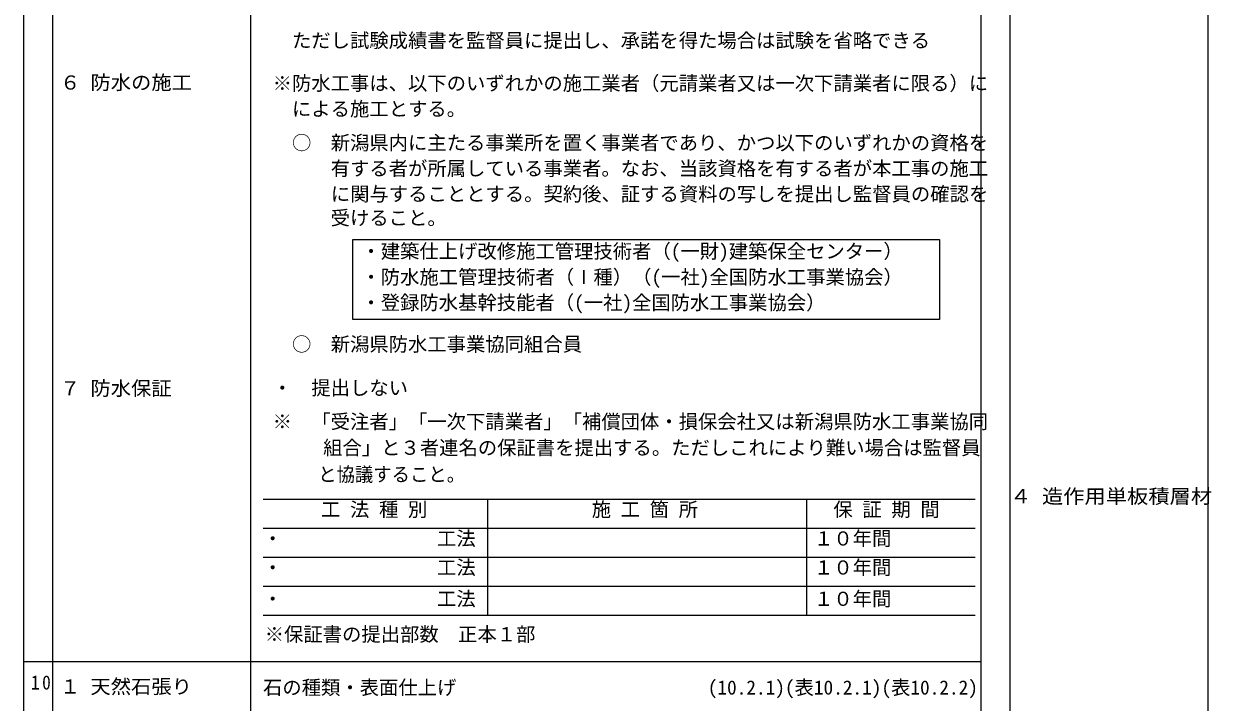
# Model space of a CAD drawing. Units: millimetres on the paper. Extents: x -395 to 397, y -284 to 286.
# Drawn here: x -394.6 to -149, y -139.5 to 0.8 of the extents above; entities that cross this region are included whole.
import ezdxf
from ezdxf.enums import TextEntityAlignment as Align

# ---------------------------------------------------------------- set-up
doc = ezdxf.new("R2010")
doc.units = ezdxf.units.MM
for name, color, linetype, lineweight in [('0-1', 4, 'Continuous', 9), ('0-2_文字', 7, 'Continuous', 9), ('0-F_ﾀｲﾄﾙ', 5, 'Continuous', 9)]:
    doc.layers.add(name, color=color, linetype=linetype, lineweight=lineweight)
doc.styles.add('ＭＳ ゴシック', font='')
doc.styles.get('ＭＳ ゴシック').set_extended_font_data('MS Gothic')

msp = doc.modelspace()

# ---------------------------------------------------------------- linework, layer by layer
at = {"layer": '0-1'}
for p, q in [((-388.631, -261.265), (-388.631, 286.235)), ((-347.631, -261.265), (-347.631, 286.235)), ((-190.631, 286.235), (-190.631, -261.265)), ((-149.631, 286.235), (-149.631, -261.265)), ((-345.131, -97.523), (-197.781, -97.523)), ((-298.631, -121.523), (-298.631, -97.523)), ((-232.631, -121.523), (-232.631, -97.523)), ((-345.131, -103.523), (-197.781, -103.523)), ((-345.131, -109.523), (-197.781, -109.523)), ((-345.131, -115.523), (-197.781, -115.523)), ((-345.131, -121.523), (-197.781, -121.523)), ((-394.631, -131.141), (-196.631, -131.141))]:
    msp.add_line(p, q, dxfattribs=at)
msp.add_lwpolyline([(-326.558, -43.857), (-205.142, -43.857), (-205.142, -60.418), (-326.558, -60.418)], close=True, dxfattribs=at)
at = {"layer": '0-2_文字'}
msp.add_line((-196.631, 286.235), (-196.631, -261.265), dxfattribs=at)
at = {"layer": '0-F_ﾀｲﾄﾙ', "color": 7}
msp.add_line((-394.631, -283.681), (-394.631, 286.235), dxfattribs=at)

# ---------------------------------------------------------------- texts
at = {"layer": '0-2_文字', "style": 'ＭＳ ゴシック'}
for s, p in [('\u3000 ただし試験成績書を監督員に提出し、承諾を得た場合は試験を省略できる', (-345.131, -5.026)), (' ※防水工事は、以下のいずれかの施工業者（元請業者又は一次下請業者に限る）に', (-345.131, -13.882)), ('\u3000 による施工とする。', (-345.131, -19.179)), (' \u3000○\u3000新潟県内に主たる事業所を置く事業者であり、かつ以下のいずれかの資格を', (-345.131, -26.19)), (' \u3000\u3000\u3000有する者が所属している事業者。なお、当該資格を有する者が本工事の施工', (-345.131, -31.501)), (' \u3000\u3000\u3000に関与することとする。契約後、証する資料の写しを提出し監督員の確認を', (-345.105, -36.774)), ('\u3000\u3000\u3000 受けること。', (-345.131, -41.725)), ('・建築仕上げ改修施工管理技術者（(一財)建築保全センター）', (-324.774, -48.614)), ('・防水施工管理技術者（Ⅰ種）（(一社)全国防水工事業協会）', (-324.774, -53.959)), ('・登録防水基幹技能者（(一社)全国防水工事業協会）', (-324.774, -59.237)), (' \u3000○\u3000新潟県防水工事業協同組合員', (-345.131, -67.844)), (' ・\u3000提出しない', (-345.131, -76.877)), (' ※  「受注者」「一次下請業者」「補償団体・損保会社又は新潟県防水工事業協同', (-345.131, -83.845)), (' \u3000\u3000 組合」と３者連名の保証書を提出する。ただしこれにより難い場合は監督員', (-344.686, -89.251)), ('\u3000\u3000\u3000工 法 種 別', (-345.131, -102.023)), ('\u3000\u3000\u3000\u3000\u3000施 工 箇 所', (-297.131, -102.023)), ('\u3000保 証 期 間', (-231.131, -102.023)), ('・\u3000\u3000\u3000\u3000\u3000\u3000\u3000\u3000工法', (-345.131, -108.023)), ('１０年間', (-231.131, -108.023)), ('・\u3000\u3000\u3000\u3000\u3000\u3000\u3000\u3000工法', (-345.131, -114.023)), ('１０年間', (-231.131, -114.023)), ('・\u3000\u3000\u3000\u3000\u3000\u3000\u3000\u3000工法', (-345.131, -120.498)), ('１０年間', (-231.131, -120.498)), ('※保証書の提出部数\u3000正本１部', (-344.781, -127.829)), ('石の種類・表面仕上げ\u3000\u3000\u3000\u3000\u3000\u3000\u3000\u3000\u3000\u3000\u3000\u3000\u3000(10.2.1)(表10.2.1)(表10.2.2)', (-345.131, -138.843))]:
    msp.add_text(s, height=2.933, dxfattribs=at).set_placement(p, align=Align.BOTTOM_LEFT)
for s, width, p in [('６ 防水の施工', 1.05, (-387.131, -13.726)), ('７ 防水保証', 1.05, (-387.131, -76.968)), ('\u3000\u3000\u3000と協議すること。', 0.95, (-345.131, -94.758)), ('４ 造作用単板積層材', 1.1, (-190.574, -99.298)), ('１ 天然石張り', 1.05, (-387.131, -138.641))]:
    msp.add_text(s, height=2.933, dxfattribs=dict(at, width=width)).set_placement(p, align=Align.BOTTOM_LEFT)
at = {"layer": '0-2_文字', "insert": (-393.131, -136.968), "char_height": 2.933, "attachment_point": 7, "style": 'ＭＳ ゴシック'}
msp.add_mtext('\\T1.28;\\W0.9;10', dxfattribs=at)

doc.saveas('drawing.dxf')
